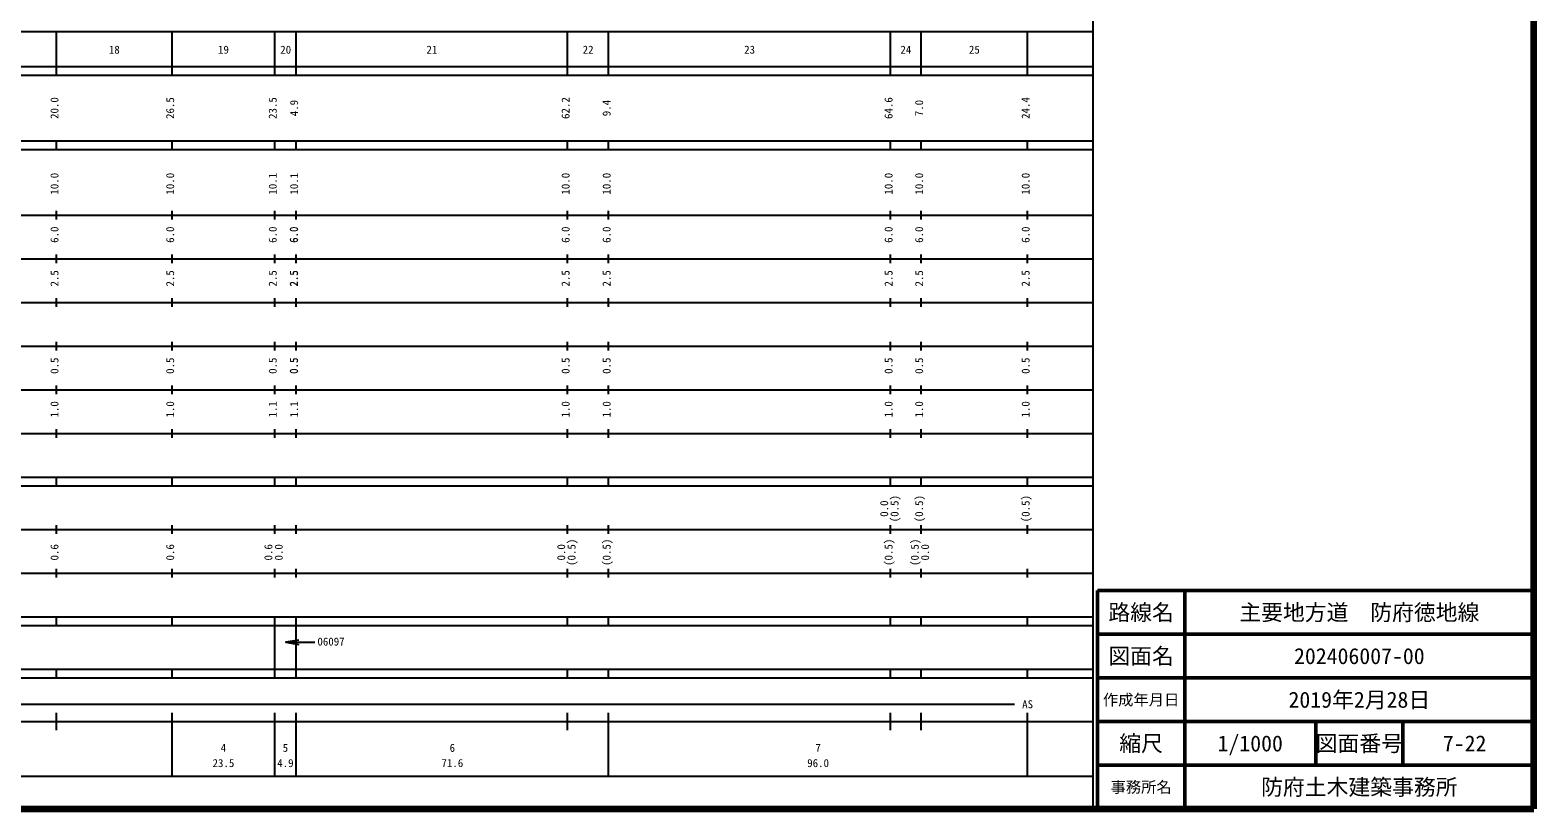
# Model space of a CAD drawing. Units: millimetres on the paper, enlarged 1000 times. Extents: x 40000 to 680000, y 20000 to 380000.
# Drawn here: x 335448 to 680000, y 20000 to 198357 of the extents above; entities that cross this region are included whole.
import ezdxf
from ezdxf.enums import TextEntityAlignment as Align

# ---------------------------------------------------------------- set-up
doc = ezdxf.new("R2010")
doc.units = ezdxf.units.MM
doc.header["$LTSCALE"] = 1000
for name, color, linetype, lineweight in [('M-TTL', 2, 'Continuous', 140), ('M-TTL-BAND', 7, 'Continuous', 25), ('M-TTL-FRAM', 2, 'Continuous', 50), ('M-TTL-LINE', 7, 'Continuous', 50)]:
    doc.layers.add(name, color=color, linetype=linetype, lineweight=lineweight)
doc.layers.add('M-TTL-TXT', color=7, linetype='Continuous')
doc.styles.add('ＭＳ ゴシック', font='')
doc.styles.get('ＭＳ ゴシック').set_extended_font_data('MS Gothic')

# ---------------------------------------------------------------- blocks, each defined once
blk = doc.blocks.new('open_arrow')
at = {"color": 0, "linetype": 'Continuous', "lineweight": -2}
blk.add_lwpolyline([(7.5, 1.25), (0, 0), (7.5, -1.25)], dxfattribs=at)

msp = doc.modelspace()

# ---------------------------------------------------------------- linework, layer by layer
at = {"layer": 'M-TTL'}
for p, q in [((680000, 20000), (680000, 380000)), ((40000, 20000), (680000, 20000))]:
    msp.add_line(p, q, dxfattribs=at)
at = {"layer": 'M-TTL-BAND'}
for p, q in [((579000, 20000), (579000, 370000)), ((68000, 198000), (579000, 198000)), ((341500, 188000), (341500, 198000)), ((368000, 188000), (368000, 198000)), ((391500, 188000), (391500, 198000)), ((396400, 188000), (396400, 198000)), ((458600, 188000), (458600, 198000)), ((468000, 188000), (468000, 198000)), ((532600, 188000), (532600, 198000)), ((539600, 188000), (539600, 198000)), ((564000, 188000), (564000, 198000)), ((40000, 190000), (579000, 190000)), ((40000, 188000), (579000, 188000)), ((40000, 173000), (579000, 173000)), ((341500, 171000), (341500, 173000)), ((368000, 171000), (368000, 173000)), ((391500, 171000), (391500, 173000)), ((396400, 171000), (396400, 173000)), ((458600, 171000), (458600, 173000)), ((468000, 171000), (468000, 173000)), ((532600, 171000), (532600, 173000)), ((539600, 171000), (539600, 173000)), ((564000, 171000), (564000, 173000)), ((40000, 171000), (579000, 171000)), ((40000, 156000), (579000, 156000)), ((341500, 155000), (341500, 157000)), ((368000, 155000), (368000, 157000)), ((391500, 155000), (391500, 157000)), ((396400, 155000), (396400, 157000)), ((458600, 155000), (458600, 157000)), ((468000, 155000), (468000, 157000)), ((532600, 155000), (532600, 157000)), ((539600, 155000), (539600, 157000)), ((564000, 155000), (564000, 157000)), ((46000, 146000), (579000, 146000)), ((341500, 145000), (341500, 147000)), ((368000, 145000), (368000, 147000)), ((391500, 145000), (391500, 147000)), ((396400, 145000), (396400, 147000)), ((458600, 145000), (458600, 147000)), ((468000, 145000), (468000, 147000)), ((532600, 145000), (532600, 147000)), ((539600, 145000), (539600, 147000)), ((564000, 145000), (564000, 147000)), ((52000, 136000), (579000, 136000)), ((341500, 135000), (341500, 137000)), ((368000, 135000), (368000, 137000)), ((391500, 135000), (391500, 137000)), ((396400, 135000), (396400, 137000)), ((458600, 135000), (458600, 137000)), ((468000, 135000), (468000, 137000)), ((532600, 135000), (532600, 137000)), ((539600, 135000), (539600, 137000)), ((564000, 135000), (564000, 137000)), ((46000, 126000), (579000, 126000)), ((341500, 125000), (341500, 127000)), ((368000, 125000), (368000, 127000)), ((391500, 125000), (391500, 127000)), ((396400, 125000), (396400, 127000)), ((458600, 125000), (458600, 127000)), ((468000, 125000), (468000, 127000)), ((532600, 125000), (532600, 127000)), ((539600, 125000), (539600, 127000)), ((564000, 125000), (564000, 127000)), ((52000, 116000), (579000, 116000)), ((341500, 115000), (341500, 117000)), ((368000, 115000), (368000, 117000)), ((391500, 115000), (391500, 117000)), ((396400, 115000), (396400, 117000)), ((458600, 115000), (458600, 117000)), ((468000, 115000), (468000, 117000)), ((532600, 115000), (532600, 117000)), ((539600, 115000), (539600, 117000)), ((564000, 115000), (564000, 117000)), ((341500, 105000), (341500, 107000)), ((368000, 105000), (368000, 107000)), ((391500, 105000), (391500, 107000)), ((396400, 105000), (396400, 107000)), ((458600, 105000), (458600, 107000)), ((468000, 105000), (468000, 107000)), ((532600, 105000), (532600, 107000)), ((539600, 105000), (539600, 107000)), ((564000, 105000), (564000, 107000)), ((46000, 106000), (579000, 106000)), ((40000, 96000), (579000, 96000)), ((40000, 94000), (579000, 94000)), ((341500, 94000), (341500, 96000)), ((368000, 94000), (368000, 96000)), ((391500, 94000), (391500, 96000)), ((396400, 94000), (396400, 96000)), ((458600, 94000), (458600, 96000)), ((468000, 94000), (468000, 96000)), ((532600, 94000), (532600, 96000)), ((539600, 94000), (539600, 96000)), ((564000, 94000), (564000, 96000)), ((49000, 84000), (579000, 84000)), ((341500, 83000), (341500, 85000)), ((368000, 83000), (368000, 85000)), ((391500, 83000), (391500, 85000)), ((396400, 83000), (396400, 85000)), ((458600, 83000), (458600, 85000)), ((468000, 83000), (468000, 85000)), ((532600, 83000), (532600, 85000)), ((539600, 83000), (539600, 85000)), ((564000, 83000), (564000, 85000)), ((40000, 74000), (579000, 74000)), ((341500, 73000), (341500, 75000)), ((368000, 73000), (368000, 75000)), ((391500, 73000), (391500, 75000)), ((396400, 73000), (396400, 75000)), ((458600, 73000), (458600, 75000)), ((468000, 73000), (468000, 75000)), ((532600, 73000), (532600, 75000)), ((539600, 73000), (539600, 75000)), ((564000, 73000), (564000, 75000)), ((40000, 64000), (579000, 64000)), ((341500, 62000), (341500, 64000)), ((368000, 62000), (368000, 64000)), ((391500, 50000), (391500, 64000)), ((396400, 62000), (396400, 64000)), ((458600, 62000), (458600, 64000)), ((468000, 62000), (468000, 64000)), ((532600, 62000), (532600, 64000)), ((539600, 62000), (539600, 64000)), ((564000, 62000), (564000, 64000)), ((40000, 62000), (579000, 62000)), ((396400, 52000), (396400, 62000)), ((394054, 58173), (400692, 58173)), ((40000, 52000), (579000, 52000)), ((341500, 50000), (341500, 52000)), ((368000, 50000), (368000, 52000)), ((396400, 50000), (396400, 52000)), ((458600, 50000), (458600, 52000)), ((468000, 50000), (468000, 52000)), ((532600, 50000), (532600, 52000)), ((539600, 50000), (539600, 52000)), ((564000, 50000), (564000, 52000)), ((40000, 50000), (579000, 50000)), ((71000, 44000), (561000, 44000)), ((341500, 38000), (341500, 42000)), ((368000, 27500), (368000, 42000)), ((391500, 27500), (391500, 42000)), ((396400, 27500), (396400, 42000)), ((458600, 38000), (458600, 42000)), ((468000, 27500), (468000, 42000)), ((532600, 38000), (532600, 42000)), ((539600, 38000), (539600, 42000)), ((564000, 27500), (564000, 42000)), ((40000, 40000), (579000, 40000)), ((68000, 27500), (579000, 27500))]:
    msp.add_line(p, q, dxfattribs=at)
at = {"layer": 'M-TTL-FRAM'}
for p, q in [((680000, 70000), (580000, 70000)), ((580000, 70000), (580000, 20000))]:
    msp.add_line(p, q, dxfattribs=at)
at = {"layer": 'M-TTL-LINE'}
for p, q in [((600000, 70000), (600000, 20000)), ((680000, 60000), (580000, 60000)), ((680000, 50000), (580000, 50000)), ((680000, 40000), (580000, 40000)), ((630000, 40000), (630000, 30000)), ((650000, 40000), (650000, 30000)), ((680000, 30000), (580000, 30000))]:
    msp.add_line(p, q, dxfattribs=at)

# ---------------------------------------------------------------- block references
at = {"layer": 'M-TTL-BAND', "xscale": 400, "yscale": 400}
msp.add_blockref('open_arrow', (394054, 58173), dxfattribs=at)

# ---------------------------------------------------------------- texts
at = {"layer": 'M-TTL-BAND', "style": 'ＭＳ ゴシック'}
for s, p in [('18', (354750, 192405)), ('19', (379750, 192405)), ('20', (394018, 192405)), ('21', (427500, 192405)), ('22', (463300, 192405)), ('23', (500300, 192405)), ('24', (536100, 192405)), ('25', (551800, 192405)), ('AS', (564000, 42500)), ('4', (379750, 32523)), ('5', (393950, 32523)), ('6', (432200, 32523)), ('7', (516000, 32523)), ('23.5', (379750, 29033)), ('4.9', (393950, 29033)), ('71.6', (432200, 29033)), ('96.0', (516000, 29033))]:
    msp.add_text(s, height=1833, dxfattribs=at).set_placement(p, align=Align.BOTTOM_CENTER)
for s, p in [('20.0', (342500, 180500)), ('26.5', (369000, 180500)), ('23.5', (392500, 180500)), ('62.2', (459600, 180500)), ('64.6', (533600, 180500)), ('24.4', (565000, 180500)), ('4.9', (397400, 180500)), ('9.4', (469000, 180500)), ('7.0', (540600, 180500)), ('10.0', (342500, 163174)), ('10.0', (369000, 163174)), ('10.1', (392500, 163174)), ('10.1', (397400, 163174)), ('10.0', (459600, 163174)), ('10.0', (469000, 163174)), ('10.0', (533600, 163174)), ('10.0', (540600, 163174)), ('10.0', (565000, 163174)), ('6.0', (342500, 151500)), ('6.0', (369000, 151500)), ('6.0', (392500, 151500)), ('6.0', (397300, 151500)), ('6.0', (397400, 151500)), ('6.0', (459600, 151500)), ('6.0', (469000, 151500)), ('6.0', (533600, 151500)), ('6.0', (540600, 151500)), ('6.0', (565000, 151500)), ('2.5', (342500, 141500)), ('2.5', (369000, 141500)), ('2.5', (392500, 141500)), ('2.5', (397300, 141500)), ('2.5', (397400, 141500)), ('2.5', (459600, 141500)), ('2.5', (469000, 141500)), ('2.5', (533600, 141500)), ('2.5', (540600, 141500)), ('2.5', (565000, 141500)), ('0.5', (342500, 121500)), ('0.5', (369000, 121500)), ('0.5', (392500, 121500)), ('0.5', (397300, 121500)), ('0.5', (397400, 121500)), ('0.5', (459600, 121500)), ('0.5', (469000, 121500)), ('0.5', (533600, 121500)), ('0.5', (540600, 121500)), ('0.5', (565000, 121500)), ('1.0', (342500, 111500)), ('1.0', (369000, 111500)), ('1.1', (392500, 111500)), ('1.1', (397400, 111500)), ('1.0', (459600, 111500)), ('1.0', (469000, 111500)), ('1.0', (533600, 111500)), ('1.0', (540600, 111500)), ('1.0', (565000, 111500)), ('0.0', (532600, 88764)), ('(0.5)', (534970, 88764)), ('(0.5)', (540600, 88764)), ('(0.5)', (565000, 88764)), ('0.6', (342500, 78764)), ('0.6', (369000, 78764)), ('0.6', (391500, 78764)), ('0.0', (393870, 78764)), ('0.0', (458600, 78764)), ('(0.5)', (460970, 78764)), ('(0.5)', (469000, 78764)), ('(0.5)', (533600, 78764)), ('(0.5)', (539600, 78764)), ('0.0', (541970, 78764))]:
    msp.add_text(s, height=1833, rotation=90, dxfattribs=at).set_placement(p, align=Align.BOTTOM_CENTER)
msp.add_text('06097', height=1833, dxfattribs=at).set_placement((401281, 56856), align=Align.BOTTOM_LEFT)
at = {"layer": 'M-TTL-TXT', "style": 'ＭＳ ゴシック'}
for s, height, p in [('路線名', 3666, (590000, 65000)), ('主要地方道\u3000防府徳地線', 3666, (640000, 65000)), ('図面名', 3666, (590000, 55000)), ('202406007-00', 3666, (640000, 55000)), ('作成年月日', 2566, (590000, 45000)), ('2019年2月28日', 3666, (640000, 45000)), ('縮尺', 3666, (590000, 35000)), ('1/1000', 3666, (615000, 35000)), ('図面番号', 3666, (640000, 35000)), ('7-22', 3666, (664125, 35000)), ('事務所名', 2566, (590000, 25000)), ('防府土木建築事務所', 3666, (640000, 25000))]:
    msp.add_text(s, height=height, dxfattribs=at).set_placement(p, align=Align.MIDDLE_CENTER)

doc.saveas('drawing.dxf')
